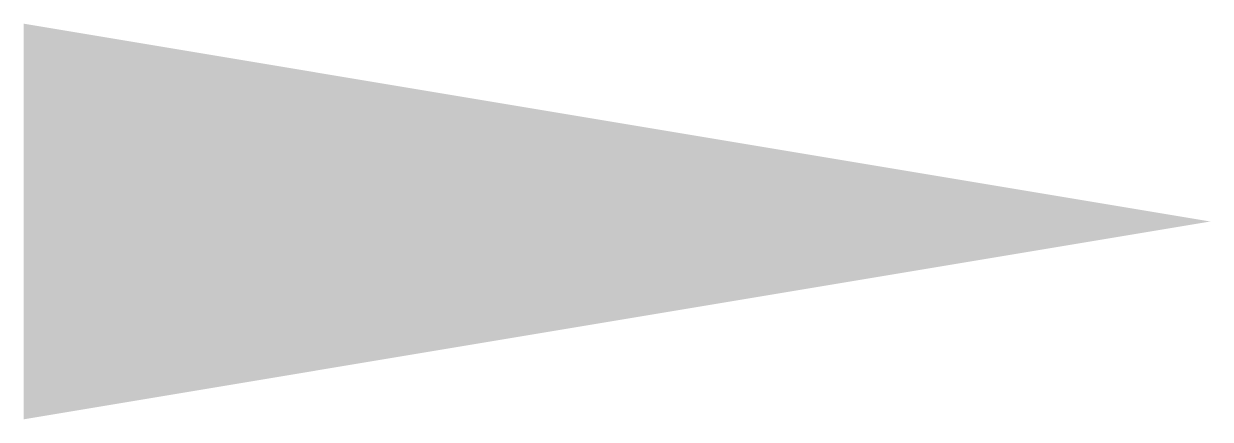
# Model space of a CAD drawing. Extents: x -1 to 0, y -0.17 to 0.17.
import ezdxf

# ---------------------------------------------------------------- set-up
doc = ezdxf.new("R2010")
doc.units = 0
doc.header["$LTSCALE"] = 40
doc.header["$MEASUREMENT"] = 0

msp = doc.modelspace()

# ---------------------------------------------------------------- linework, layer by layer
msp.add_solid([(-1, 0.1667), (-1, -0.1667), (0, 0)])

doc.saveas('drawing.dxf')
